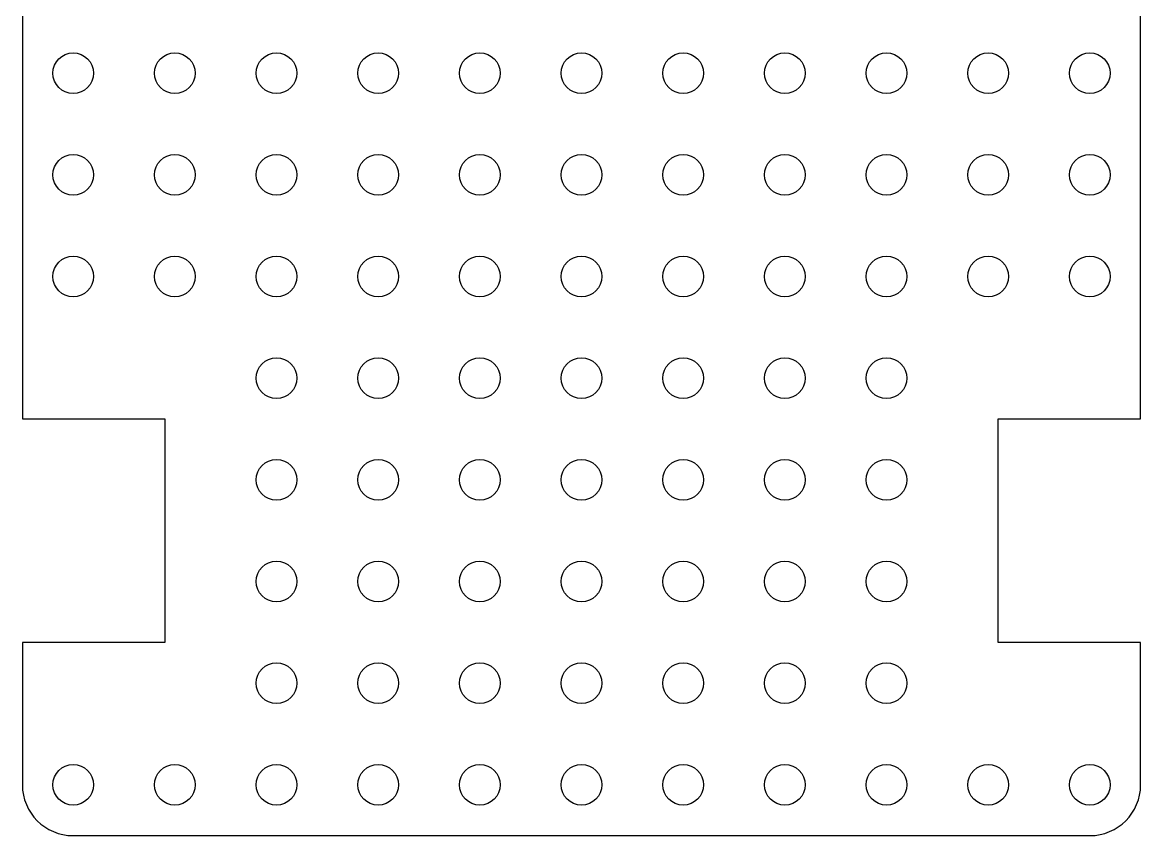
# Model space of a CAD drawing. Extents: x 30 to 266, y 25 to 186.
# Drawn here: x 155.6 to 265.6, y 25.8 to 105.8 of the extents above; entities that cross this region are included whole.
import ezdxf

# ---------------------------------------------------------------- set-up
doc = ezdxf.new("R2010")
doc.units = 0
doc.layers.add('Layer_1', color=7, linetype='CONTINUOUS')

msp = doc.modelspace()

# ---------------------------------------------------------------- linework, layer by layer
at = {"layer": 'Layer_1', "color": 7}
for points in [[(155.644446, 130.804446), (155.644446, 66.804447), (169.644447, 66.804447), (169.644447, 44.804446), (155.644446, 44.804415), (155.644446, 30.80446)], [(162.64445, 100.804446), (162.64445, 100.804446)], [(172.644449, 100.804446), (172.644449, 100.804446)], [(182.644449, 100.804446), (182.644449, 100.804446)], [(192.644446, 100.804446), (192.644446, 100.804446)], [(202.644446, 100.804446), (202.644446, 100.804446)], [(212.644446, 100.804446), (212.644446, 100.804446)], [(222.644445, 100.804446), (222.644445, 100.804446)], [(232.644445, 100.804446), (232.644445, 100.804446)], [(242.644448, 100.804446), (242.644448, 100.804446)], [(252.644447, 100.804446), (252.644447, 100.804446)], [(262.644447, 100.804446), (262.644447, 100.804446)], [(162.64445, 90.804446), (162.64445, 90.804446)], [(172.644446, 90.804443), (172.644446, 90.804443)], [(182.644449, 90.804446), (182.644449, 90.804446)], [(192.644446, 90.804446), (192.644446, 90.804446)], [(202.644446, 90.804446), (202.644446, 90.804446)], [(212.644446, 90.804446), (212.644446, 90.804446)], [(222.644445, 90.804446), (222.644445, 90.804446)], [(232.644445, 90.804446), (232.644445, 90.804446)], [(242.644448, 90.804446), (242.644448, 90.804446)], [(252.644447, 90.804446), (252.644447, 90.804446)], [(262.644447, 90.804446), (262.644447, 90.804446)], [(162.64445, 80.804443), (162.64445, 80.804443)], [(172.644449, 80.804443), (172.644449, 80.804443)], [(182.644449, 80.804443), (182.644449, 80.804443)], [(192.644449, 80.804443), (192.644449, 80.804443)], [(202.644449, 80.804443), (202.644449, 80.804443)], [(212.644448, 80.804443), (212.644448, 80.804443)], [(222.644448, 80.804443), (222.644448, 80.804443)], [(232.644448, 80.804443), (232.644448, 80.804443)], [(242.64445, 80.804443), (242.64445, 80.804443)], [(252.64445, 80.804443), (252.64445, 80.804443)], [(262.64445, 80.804443), (262.64445, 80.804443)], [(182.644449, 70.804444), (182.644449, 70.804444)], [(192.644449, 70.804444), (192.644449, 70.804444)], [(202.644449, 70.804444), (202.644449, 70.804444)], [(212.644448, 70.804444), (212.644448, 70.804444)], [(222.644445, 70.804446), (222.644445, 70.804446)], [(232.644448, 70.804444), (232.644448, 70.804444)], [(242.64445, 70.804444), (242.64445, 70.804444)], [(265.644447, 30.80446), (265.644447, 44.804446), (251.644446, 44.804446), (251.644446, 66.804447), (265.644447, 66.804447)], [(182.644449, 60.804444), (182.644449, 60.804444)], [(192.644446, 60.804444), (192.644446, 60.804444)], [(202.644446, 60.804444), (202.644446, 60.804444)], [(212.644446, 60.804444), (212.644446, 60.804444)], [(222.644445, 60.804444), (222.644445, 60.804444)], [(232.644445, 60.804444), (232.644445, 60.804444)], [(242.644448, 60.804444), (242.644448, 60.804444)], [(182.644449, 50.804444), (182.644449, 50.804444)], [(192.644446, 50.804444), (192.644446, 50.804444)], [(202.644446, 50.804444), (202.644446, 50.804444)], [(212.644446, 50.804444), (212.644446, 50.804444)], [(222.644445, 50.804444), (222.644445, 50.804444)], [(232.644445, 50.804444), (232.644445, 50.804444)], [(242.644448, 50.804444), (242.644448, 50.804444)], [(182.644449, 40.804444), (182.644449, 40.804444)], [(192.644446, 40.804444), (192.644446, 40.804444)], [(202.644446, 40.804444), (202.644446, 40.804444)], [(212.644446, 40.804444), (212.644446, 40.804444)], [(222.644445, 40.804444), (222.644445, 40.804444)], [(232.644445, 40.804444), (232.644445, 40.804444)], [(242.644448, 40.804444), (242.644448, 40.804444)], [(162.644447, 30.804444), (162.644447, 30.804444)], [(172.644446, 30.804444), (172.644446, 30.804444)], [(182.644449, 30.804444), (182.644449, 30.804444)], [(192.644446, 30.804444), (192.644446, 30.804444)], [(202.644446, 30.804444), (202.644446, 30.804444)], [(212.644446, 30.804444), (212.644446, 30.804444)], [(222.644445, 30.804444), (222.644445, 30.804444)], [(232.644445, 30.804444), (232.644445, 30.804444)], [(242.644448, 30.804444), (242.644448, 30.804444)], [(252.644447, 30.804444), (252.644447, 30.804444)], [(262.644447, 30.804444), (262.644447, 30.804444)], [(160.644434, 25.804447), (260.644445, 25.804447)], [(160.644434, 25.804447), (160.644434, 25.804447)]]:
    msp.add_lwpolyline(points, dxfattribs=at)
for points in [[(265.644447, 66.804447), (265.644447, 91.80445), (265.644447, 105.804428), (265.644447, 130.804432)], [(158.644449, 100.804446), (158.644449, 101.909015), (159.53988, 102.804445), (160.64445, 102.804445)], [(160.64445, 102.804445), (161.749019, 102.804445), (162.64445, 101.909015), (162.64445, 100.804446)], [(168.644449, 100.804446), (168.644449, 101.909015), (169.53988, 102.804445), (170.644449, 102.804445)], [(170.644449, 102.804445), (171.749019, 102.804445), (172.644449, 101.909015), (172.644449, 100.804446)], [(178.644449, 100.804446), (178.644449, 101.909015), (179.539879, 102.804445), (180.644449, 102.804445)], [(180.644449, 102.804445), (181.749018, 102.804445), (182.644449, 101.909015), (182.644449, 100.804446)], [(188.644446, 100.804446), (188.644446, 101.909015), (189.539876, 102.804445), (190.644446, 102.804445)], [(190.644446, 102.804445), (191.749015, 102.804445), (192.644446, 101.909015), (192.644446, 100.804446)], [(198.644446, 100.804446), (198.644446, 101.909015), (199.539876, 102.804445), (200.644446, 102.804445)], [(200.644446, 102.804445), (201.749015, 102.804445), (202.644446, 101.909015), (202.644446, 100.804446)], [(208.644445, 100.804446), (208.644445, 101.909015), (209.539876, 102.804445), (210.644445, 102.804445)], [(210.644445, 102.804445), (211.749015, 102.804445), (212.644446, 101.909015), (212.644446, 100.804446)], [(218.644445, 100.804446), (218.644445, 101.909015), (219.539876, 102.804445), (220.644445, 102.804445)], [(220.644445, 102.804445), (221.749015, 102.804445), (222.644445, 101.909015), (222.644445, 100.804446)], [(228.644445, 100.804446), (228.644445, 101.909015), (229.539875, 102.804445), (230.644445, 102.804445)], [(230.644445, 102.804445), (231.749014, 102.804445), (232.644445, 101.909015), (232.644445, 100.804446)], [(238.644448, 100.804446), (238.644448, 101.909015), (239.539878, 102.804445), (240.644448, 102.804445)], [(240.644448, 102.804445), (241.749017, 102.804445), (242.644448, 101.909015), (242.644448, 100.804446)], [(248.644447, 100.804446), (248.644447, 101.909015), (249.539878, 102.804445), (250.644447, 102.804445)], [(250.644447, 102.804445), (251.749017, 102.804445), (252.644447, 101.909015), (252.644447, 100.804446)], [(258.644447, 100.804446), (258.644447, 101.909015), (259.539878, 102.804445), (260.644447, 102.804445)], [(260.644447, 102.804445), (261.749016, 102.804445), (262.644447, 101.909015), (262.644447, 100.804446)], [(160.64445, 98.804446), (159.53988, 98.804446), (158.644449, 99.699876), (158.644449, 100.804446)], [(162.64445, 100.804446), (162.64445, 99.699876), (161.749019, 98.804446), (160.64445, 98.804446)], [(170.644449, 98.804446), (169.53988, 98.804446), (168.644449, 99.699876), (168.644449, 100.804446)], [(172.644449, 100.804446), (172.644449, 99.699876), (171.749019, 98.804446), (170.644449, 98.804446)], [(180.644449, 98.804446), (179.539879, 98.804446), (178.644449, 99.699876), (178.644449, 100.804446)], [(182.644449, 100.804446), (182.644449, 99.699876), (181.749018, 98.804446), (180.644449, 98.804446)], [(190.644446, 98.804446), (189.539876, 98.804446), (188.644446, 99.699876), (188.644446, 100.804446)], [(192.644446, 100.804446), (192.644446, 99.699876), (191.749015, 98.804446), (190.644446, 98.804446)], [(200.644446, 98.804446), (199.539876, 98.804446), (198.644446, 99.699876), (198.644446, 100.804446)], [(202.644446, 100.804446), (202.644446, 99.699876), (201.749015, 98.804446), (200.644446, 98.804446)], [(210.644445, 98.804446), (209.539876, 98.804446), (208.644445, 99.699876), (208.644445, 100.804446)], [(212.644446, 100.804446), (212.644446, 99.699876), (211.749015, 98.804446), (210.644445, 98.804446)], [(220.644445, 98.804446), (219.539876, 98.804446), (218.644445, 99.699876), (218.644445, 100.804446)], [(222.644445, 100.804446), (222.644445, 99.699876), (221.749015, 98.804446), (220.644445, 98.804446)], [(230.644445, 98.804446), (229.539875, 98.804446), (228.644445, 99.699876), (228.644445, 100.804446)], [(232.644445, 100.804446), (232.644445, 99.699876), (231.749014, 98.804446), (230.644445, 98.804446)], [(240.644448, 98.804446), (239.539878, 98.804446), (238.644448, 99.699876), (238.644448, 100.804446)], [(242.644448, 100.804446), (242.644448, 99.699876), (241.749017, 98.804446), (240.644448, 98.804446)], [(250.644447, 98.804446), (249.539878, 98.804446), (248.644447, 99.699876), (248.644447, 100.804446)], [(252.644447, 100.804446), (252.644447, 99.699876), (251.749017, 98.804446), (250.644447, 98.804446)], [(260.644447, 98.804446), (259.539878, 98.804446), (258.644447, 99.699876), (258.644447, 100.804446)], [(262.644447, 100.804446), (262.644447, 99.699876), (261.749016, 98.804446), (260.644447, 98.804446)], [(158.644449, 90.804446), (158.644449, 91.909016), (159.53988, 92.804446), (160.64445, 92.804446)], [(160.64445, 92.804446), (161.749019, 92.804446), (162.64445, 91.909016), (162.64445, 90.804446)], [(168.644446, 90.804443), (168.644446, 91.909013), (169.539877, 92.804443), (170.644446, 92.804443)], [(170.644446, 92.804443), (171.749016, 92.804443), (172.644446, 91.909013), (172.644446, 90.804443)], [(178.644449, 90.804446), (178.644449, 91.909016), (179.539879, 92.804446), (180.644449, 92.804446)], [(180.644449, 92.804446), (181.749018, 92.804446), (182.644449, 91.909016), (182.644449, 90.804446)], [(188.644446, 90.804446), (188.644446, 91.909016), (189.539876, 92.804446), (190.644446, 92.804446)], [(190.644446, 92.804446), (191.749015, 92.804446), (192.644446, 91.909016), (192.644446, 90.804446)], [(198.644446, 90.804446), (198.644446, 91.909016), (199.539876, 92.804446), (200.644446, 92.804446)], [(200.644446, 92.804446), (201.749015, 92.804446), (202.644446, 91.909016), (202.644446, 90.804446)], [(208.644445, 90.804446), (208.644445, 91.909016), (209.539876, 92.804446), (210.644445, 92.804446)], [(210.644445, 92.804446), (211.749015, 92.804446), (212.644446, 91.909016), (212.644446, 90.804446)], [(218.644445, 90.804446), (218.644445, 91.909016), (219.539876, 92.804446), (220.644445, 92.804446)], [(220.644445, 92.804446), (221.749015, 92.804446), (222.644445, 91.909016), (222.644445, 90.804446)], [(228.644445, 90.804446), (228.644445, 91.909016), (229.539875, 92.804446), (230.644445, 92.804446)], [(230.644445, 92.804446), (231.749014, 92.804446), (232.644445, 91.909016), (232.644445, 90.804446)], [(238.644448, 90.804446), (238.644448, 91.909016), (239.539878, 92.804446), (240.644448, 92.804446)], [(240.644448, 92.804446), (241.749017, 92.804446), (242.644448, 91.909016), (242.644448, 90.804446)], [(248.644447, 90.804446), (248.644447, 91.909016), (249.539878, 92.804446), (250.644447, 92.804446)], [(250.644447, 92.804446), (251.749017, 92.804446), (252.644447, 91.909016), (252.644447, 90.804446)], [(258.644447, 90.804446), (258.644447, 91.909016), (259.539878, 92.804446), (260.644447, 92.804446)], [(260.644447, 92.804446), (261.749016, 92.804446), (262.644447, 91.909016), (262.644447, 90.804446)], [(160.64445, 88.804446), (159.53988, 88.804446), (158.644449, 89.699876), (158.644449, 90.804446)], [(162.64445, 90.804446), (162.64445, 89.699876), (161.749019, 88.804446), (160.64445, 88.804446)], [(170.644446, 88.804443), (169.539877, 88.804443), (168.644446, 89.699873), (168.644446, 90.804443)], [(172.644446, 90.804443), (172.644446, 89.699873), (171.749016, 88.804443), (170.644446, 88.804443)], [(180.644449, 88.804446), (179.539879, 88.804446), (178.644449, 89.699876), (178.644449, 90.804446)], [(182.644449, 90.804446), (182.644449, 89.699876), (181.749018, 88.804446), (180.644449, 88.804446)], [(190.644446, 88.804446), (189.539876, 88.804446), (188.644446, 89.699876), (188.644446, 90.804446)], [(192.644446, 90.804446), (192.644446, 89.699876), (191.749015, 88.804446), (190.644446, 88.804446)], [(200.644446, 88.804446), (199.539876, 88.804446), (198.644446, 89.699876), (198.644446, 90.804446)], [(202.644446, 90.804446), (202.644446, 89.699876), (201.749015, 88.804446), (200.644446, 88.804446)], [(210.644445, 88.804446), (209.539876, 88.804446), (208.644445, 89.699876), (208.644445, 90.804446)], [(212.644446, 90.804446), (212.644446, 89.699876), (211.749015, 88.804446), (210.644445, 88.804446)], [(220.644445, 88.804446), (219.539876, 88.804446), (218.644445, 89.699876), (218.644445, 90.804446)], [(222.644445, 90.804446), (222.644445, 89.699876), (221.749015, 88.804446), (220.644445, 88.804446)], [(230.644445, 88.804446), (229.539875, 88.804446), (228.644445, 89.699876), (228.644445, 90.804446)], [(232.644445, 90.804446), (232.644445, 89.699876), (231.749014, 88.804446), (230.644445, 88.804446)], [(240.644448, 88.804446), (239.539878, 88.804446), (238.644448, 89.699876), (238.644448, 90.804446)], [(242.644448, 90.804446), (242.644448, 89.699876), (241.749017, 88.804446), (240.644448, 88.804446)], [(250.644447, 88.804446), (249.539878, 88.804446), (248.644447, 89.699876), (248.644447, 90.804446)], [(252.644447, 90.804446), (252.644447, 89.699876), (251.749017, 88.804446), (250.644447, 88.804446)], [(260.644447, 88.804446), (259.539878, 88.804446), (258.644447, 89.699876), (258.644447, 90.804446)], [(262.644447, 90.804446), (262.644447, 89.699876), (261.749016, 88.804446), (260.644447, 88.804446)], [(158.644449, 80.804443), (158.644449, 81.909013), (159.53988, 82.804443), (160.64445, 82.804443)], [(160.64445, 82.804443), (161.749019, 82.804443), (162.64445, 81.909013), (162.64445, 80.804443)], [(168.644449, 80.804443), (168.644449, 81.909013), (169.53988, 82.804443), (170.644449, 82.804443)], [(170.644449, 82.804443), (171.749019, 82.804443), (172.644449, 81.909013), (172.644449, 80.804443)], [(178.644449, 80.804443), (178.644449, 81.909013), (179.539879, 82.804443), (180.644449, 82.804443)], [(180.644449, 82.804443), (181.749018, 82.804443), (182.644449, 81.909013), (182.644449, 80.804443)], [(188.644449, 80.804443), (188.644449, 81.909013), (189.539879, 82.804443), (190.644449, 82.804443)], [(190.644449, 82.804443), (191.749018, 82.804443), (192.644449, 81.909013), (192.644449, 80.804443)], [(198.644448, 80.804443), (198.644448, 81.909013), (199.539879, 82.804443), (200.644449, 82.804443)], [(200.644449, 82.804443), (201.749018, 82.804443), (202.644449, 81.909013), (202.644449, 80.804443)], [(208.644448, 80.804443), (208.644448, 81.909013), (209.539879, 82.804443), (210.644448, 82.804443)], [(210.644448, 82.804443), (211.749018, 82.804443), (212.644448, 81.909013), (212.644448, 80.804443)], [(218.644448, 80.804443), (218.644448, 81.909013), (219.539879, 82.804443), (220.644448, 82.804443)], [(220.644448, 82.804443), (221.749017, 82.804443), (222.644448, 81.909013), (222.644448, 80.804443)], [(228.644448, 80.804443), (228.644448, 81.909013), (229.539878, 82.804443), (230.644448, 82.804443)], [(230.644448, 82.804443), (231.749017, 82.804443), (232.644448, 81.909013), (232.644448, 80.804443)], [(238.64445, 80.804443), (238.64445, 81.909013), (239.539881, 82.804443), (240.64445, 82.804443)], [(240.64445, 82.804443), (241.74902, 82.804443), (242.64445, 81.909013), (242.64445, 80.804443)], [(248.64445, 80.804443), (248.64445, 81.909013), (249.539881, 82.804443), (250.64445, 82.804443)], [(250.64445, 82.804443), (251.74902, 82.804443), (252.64445, 81.909013), (252.64445, 80.804443)], [(258.64445, 80.804443), (258.64445, 81.909013), (259.53988, 82.804443), (260.64445, 82.804443)], [(260.64445, 82.804443), (261.749019, 82.804443), (262.64445, 81.909013), (262.64445, 80.804443)], [(160.64445, 78.804443), (159.53988, 78.804443), (158.644449, 79.699874), (158.644449, 80.804443)], [(162.64445, 80.804443), (162.64445, 79.699874), (161.749019, 78.804443), (160.64445, 78.804443)], [(170.644449, 78.804443), (169.53988, 78.804443), (168.644449, 79.699874), (168.644449, 80.804443)], [(172.644449, 80.804443), (172.644449, 79.699874), (171.749019, 78.804443), (170.644449, 78.804443)], [(180.644449, 78.804443), (179.539879, 78.804443), (178.644449, 79.699874), (178.644449, 80.804443)], [(182.644449, 80.804443), (182.644449, 79.699874), (181.749018, 78.804443), (180.644449, 78.804443)], [(190.644449, 78.804443), (189.539879, 78.804443), (188.644449, 79.699874), (188.644449, 80.804443)], [(192.644449, 80.804443), (192.644449, 79.699874), (191.749018, 78.804443), (190.644449, 78.804443)], [(200.644449, 78.804443), (199.539879, 78.804443), (198.644448, 79.699874), (198.644448, 80.804443)], [(202.644449, 80.804443), (202.644449, 79.699874), (201.749018, 78.804443), (200.644449, 78.804443)], [(210.644448, 78.804443), (209.539879, 78.804443), (208.644448, 79.699874), (208.644448, 80.804443)], [(212.644448, 80.804443), (212.644448, 79.699874), (211.749018, 78.804443), (210.644448, 78.804443)], [(220.644448, 78.804443), (219.539879, 78.804443), (218.644448, 79.699874), (218.644448, 80.804443)], [(222.644448, 80.804443), (222.644448, 79.699874), (221.749017, 78.804443), (220.644448, 78.804443)], [(230.644448, 78.804443), (229.539878, 78.804443), (228.644448, 79.699874), (228.644448, 80.804443)], [(232.644448, 80.804443), (232.644448, 79.699874), (231.749017, 78.804443), (230.644448, 78.804443)], [(240.64445, 78.804443), (239.539881, 78.804443), (238.64445, 79.699874), (238.64445, 80.804443)], [(242.64445, 80.804443), (242.64445, 79.699874), (241.74902, 78.804443), (240.64445, 78.804443)], [(250.64445, 78.804443), (249.539881, 78.804443), (248.64445, 79.699874), (248.64445, 80.804443)], [(252.64445, 80.804443), (252.64445, 79.699874), (251.74902, 78.804443), (250.64445, 78.804443)], [(260.64445, 78.804443), (259.53988, 78.804443), (258.64445, 79.699874), (258.64445, 80.804443)], [(262.64445, 80.804443), (262.64445, 79.699874), (261.749019, 78.804443), (260.64445, 78.804443)], [(178.644449, 70.804444), (178.644449, 71.909013), (179.539879, 72.804443), (180.644449, 72.804443)], [(180.644449, 72.804443), (181.749018, 72.804443), (182.644449, 71.909013), (182.644449, 70.804444)], [(188.644449, 70.804444), (188.644449, 71.909013), (189.539879, 72.804443), (190.644449, 72.804443)], [(190.644449, 72.804443), (191.749018, 72.804443), (192.644449, 71.909013), (192.644449, 70.804444)], [(198.644448, 70.804444), (198.644448, 71.909013), (199.539879, 72.804443), (200.644449, 72.804443)], [(200.644449, 72.804443), (201.749018, 72.804443), (202.644449, 71.909013), (202.644449, 70.804444)], [(208.644448, 70.804444), (208.644448, 71.909013), (209.539879, 72.804443), (210.644448, 72.804443)], [(210.644448, 72.804443), (211.749018, 72.804443), (212.644448, 71.909013), (212.644448, 70.804444)], [(218.644445, 70.804446), (218.644445, 71.909016), (219.539876, 72.804446), (220.644445, 72.804446)], [(220.644445, 72.804446), (221.749015, 72.804446), (222.644445, 71.909016), (222.644445, 70.804446)], [(228.644448, 70.804444), (228.644448, 71.909013), (229.539878, 72.804443), (230.644448, 72.804443)], [(230.644448, 72.804443), (231.749017, 72.804443), (232.644448, 71.909013), (232.644448, 70.804444)], [(238.64445, 70.804444), (238.64445, 71.909013), (239.539881, 72.804443), (240.64445, 72.804443)], [(240.64445, 72.804443), (241.74902, 72.804443), (242.64445, 71.909013), (242.64445, 70.804444)], [(180.644449, 68.804444), (179.539879, 68.804444), (178.644449, 69.699874), (178.644449, 70.804444)], [(182.644449, 70.804444), (182.644449, 69.699874), (181.749018, 68.804444), (180.644449, 68.804444)], [(190.644449, 68.804444), (189.539879, 68.804444), (188.644449, 69.699874), (188.644449, 70.804444)], [(192.644449, 70.804444), (192.644449, 69.699874), (191.749018, 68.804444), (190.644449, 68.804444)], [(200.644449, 68.804444), (199.539879, 68.804444), (198.644448, 69.699874), (198.644448, 70.804444)], [(202.644449, 70.804444), (202.644449, 69.699874), (201.749018, 68.804444), (200.644449, 68.804444)], [(210.644448, 68.804444), (209.539879, 68.804444), (208.644448, 69.699874), (208.644448, 70.804444)], [(212.644448, 70.804444), (212.644448, 69.699874), (211.749018, 68.804444), (210.644448, 68.804444)], [(220.644445, 68.804446), (219.539876, 68.804446), (218.644445, 69.699877), (218.644445, 70.804446)], [(222.644445, 70.804446), (222.644445, 69.699877), (221.749015, 68.804446), (220.644445, 68.804446)], [(230.644448, 68.804444), (229.539878, 68.804444), (228.644448, 69.699874), (228.644448, 70.804444)], [(232.644448, 70.804444), (232.644448, 69.699874), (231.749017, 68.804444), (230.644448, 68.804444)], [(240.64445, 68.804444), (239.539881, 68.804444), (238.64445, 69.699874), (238.64445, 70.804444)], [(242.64445, 70.804444), (242.64445, 69.699874), (241.74902, 68.804444), (240.64445, 68.804444)], [(178.644449, 60.804444), (178.644449, 61.909014), (179.539879, 62.804444), (180.644449, 62.804444)], [(180.644449, 62.804444), (181.749018, 62.804444), (182.644449, 61.909014), (182.644449, 60.804444)], [(188.644446, 60.804444), (188.644446, 61.909014), (189.539876, 62.804444), (190.644446, 62.804444)], [(190.644446, 62.804444), (191.749015, 62.804444), (192.644446, 61.909014), (192.644446, 60.804444)], [(198.644446, 60.804444), (198.644446, 61.909014), (199.539876, 62.804444), (200.644446, 62.804444)], [(200.644446, 62.804444), (201.749015, 62.804444), (202.644446, 61.909014), (202.644446, 60.804444)], [(208.644445, 60.804444), (208.644445, 61.909014), (209.539876, 62.804444), (210.644445, 62.804444)], [(210.644445, 62.804444), (211.749015, 62.804444), (212.644446, 61.909014), (212.644446, 60.804444)], [(218.644445, 60.804444), (218.644445, 61.909014), (219.539876, 62.804444), (220.644445, 62.804444)], [(220.644445, 62.804444), (221.749015, 62.804444), (222.644445, 61.909014), (222.644445, 60.804444)], [(228.644445, 60.804444), (228.644445, 61.909014), (229.539875, 62.804444), (230.644445, 62.804444)], [(230.644445, 62.804444), (231.749014, 62.804444), (232.644445, 61.909014), (232.644445, 60.804444)], [(238.644448, 60.804444), (238.644448, 61.909014), (239.539878, 62.804444), (240.644448, 62.804444)], [(240.644448, 62.804444), (241.749017, 62.804444), (242.644448, 61.909014), (242.644448, 60.804444)], [(180.644449, 58.804444), (179.539879, 58.804444), (178.644449, 59.699874), (178.644449, 60.804444)], [(182.644449, 60.804444), (182.644449, 59.699874), (181.749018, 58.804444), (180.644449, 58.804444)], [(190.644446, 58.804444), (189.539876, 58.804444), (188.644446, 59.699874), (188.644446, 60.804444)], [(192.644446, 60.804444), (192.644446, 59.699874), (191.749015, 58.804444), (190.644446, 58.804444)], [(200.644446, 58.804444), (199.539876, 58.804444), (198.644446, 59.699874), (198.644446, 60.804444)], [(202.644446, 60.804444), (202.644446, 59.699874), (201.749015, 58.804444), (200.644446, 58.804444)], [(210.644445, 58.804444), (209.539876, 58.804444), (208.644445, 59.699874), (208.644445, 60.804444)], [(212.644446, 60.804444), (212.644446, 59.699874), (211.749015, 58.804444), (210.644445, 58.804444)], [(220.644445, 58.804444), (219.539876, 58.804444), (218.644445, 59.699874), (218.644445, 60.804444)], [(222.644445, 60.804444), (222.644445, 59.699874), (221.749015, 58.804444), (220.644445, 58.804444)], [(230.644445, 58.804444), (229.539875, 58.804444), (228.644445, 59.699874), (228.644445, 60.804444)], [(232.644445, 60.804444), (232.644445, 59.699874), (231.749014, 58.804444), (230.644445, 58.804444)], [(240.644448, 58.804444), (239.539878, 58.804444), (238.644448, 59.699874), (238.644448, 60.804444)], [(242.644448, 60.804444), (242.644448, 59.699874), (241.749017, 58.804444), (240.644448, 58.804444)], [(178.644449, 50.804444), (178.644449, 51.909014), (179.539879, 52.804444), (180.644449, 52.804444)], [(180.644449, 52.804444), (181.749018, 52.804444), (182.644449, 51.909014), (182.644449, 50.804444)], [(188.644446, 50.804444), (188.644446, 51.909014), (189.539876, 52.804444), (190.644446, 52.804444)], [(190.644446, 52.804444), (191.749015, 52.804444), (192.644446, 51.909014), (192.644446, 50.804444)], [(198.644446, 50.804444), (198.644446, 51.909014), (199.539876, 52.804444), (200.644446, 52.804444)], [(200.644446, 52.804444), (201.749015, 52.804444), (202.644446, 51.909014), (202.644446, 50.804444)], [(208.644445, 50.804444), (208.644445, 51.909014), (209.539876, 52.804444), (210.644445, 52.804444)], [(210.644445, 52.804444), (211.749015, 52.804444), (212.644446, 51.909014), (212.644446, 50.804444)], [(218.644445, 50.804444), (218.644445, 51.909014), (219.539876, 52.804444), (220.644445, 52.804444)], [(220.644445, 52.804444), (221.749015, 52.804444), (222.644445, 51.909014), (222.644445, 50.804444)], [(228.644445, 50.804444), (228.644445, 51.909014), (229.539875, 52.804444), (230.644445, 52.804444)], [(230.644445, 52.804444), (231.749014, 52.804444), (232.644445, 51.909014), (232.644445, 50.804444)], [(238.644448, 50.804444), (238.644448, 51.909014), (239.539878, 52.804444), (240.644448, 52.804444)], [(240.644448, 52.804444), (241.749017, 52.804444), (242.644448, 51.909014), (242.644448, 50.804444)], [(180.644449, 48.804444), (179.539879, 48.804444), (178.644449, 49.699874), (178.644449, 50.804444)], [(182.644449, 50.804444), (182.644449, 49.699874), (181.749018, 48.804444), (180.644449, 48.804444)], [(190.644446, 48.804444), (189.539876, 48.804444), (188.644446, 49.699874), (188.644446, 50.804444)], [(192.644446, 50.804444), (192.644446, 49.699874), (191.749015, 48.804444), (190.644446, 48.804444)], [(200.644446, 48.804444), (199.539876, 48.804444), (198.644446, 49.699874), (198.644446, 50.804444)], [(202.644446, 50.804444), (202.644446, 49.699874), (201.749015, 48.804444), (200.644446, 48.804444)], [(210.644445, 48.804444), (209.539876, 48.804444), (208.644445, 49.699874), (208.644445, 50.804444)], [(212.644446, 50.804444), (212.644446, 49.699874), (211.749015, 48.804444), (210.644445, 48.804444)], [(220.644445, 48.804444), (219.539876, 48.804444), (218.644445, 49.699874), (218.644445, 50.804444)], [(222.644445, 50.804444), (222.644445, 49.699874), (221.749015, 48.804444), (220.644445, 48.804444)], [(230.644445, 48.804444), (229.539875, 48.804444), (228.644445, 49.699874), (228.644445, 50.804444)], [(232.644445, 50.804444), (232.644445, 49.699874), (231.749014, 48.804444), (230.644445, 48.804444)], [(240.644448, 48.804444), (239.539878, 48.804444), (238.644448, 49.699874), (238.644448, 50.804444)], [(242.644448, 50.804444), (242.644448, 49.699874), (241.749017, 48.804444), (240.644448, 48.804444)], [(178.644449, 40.804444), (178.644449, 41.909014), (179.539879, 42.804444), (180.644449, 42.804444)], [(180.644449, 42.804444), (181.749018, 42.804444), (182.644449, 41.909014), (182.644449, 40.804444)], [(188.644446, 40.804444), (188.644446, 41.909014), (189.539876, 42.804444), (190.644446, 42.804444)], [(190.644446, 42.804444), (191.749015, 42.804444), (192.644446, 41.909014), (192.644446, 40.804444)], [(198.644446, 40.804444), (198.644446, 41.909014), (199.539876, 42.804444), (200.644446, 42.804444)], [(200.644446, 42.804444), (201.749015, 42.804444), (202.644446, 41.909014), (202.644446, 40.804444)], [(208.644445, 40.804444), (208.644445, 41.909014), (209.539876, 42.804444), (210.644445, 42.804444)], [(210.644445, 42.804444), (211.749015, 42.804444), (212.644446, 41.909014), (212.644446, 40.804444)], [(218.644445, 40.804444), (218.644445, 41.909014), (219.539876, 42.804444), (220.644445, 42.804444)], [(220.644445, 42.804444), (221.749015, 42.804444), (222.644445, 41.909014), (222.644445, 40.804444)], [(228.644445, 40.804444), (228.644445, 41.909014), (229.539875, 42.804444), (230.644445, 42.804444)], [(230.644445, 42.804444), (231.749014, 42.804444), (232.644445, 41.909014), (232.644445, 40.804444)], [(238.644448, 40.804444), (238.644448, 41.909014), (239.539878, 42.804444), (240.644448, 42.804444)], [(240.644448, 42.804444), (241.749017, 42.804444), (242.644448, 41.909014), (242.644448, 40.804444)], [(180.644449, 38.804444), (179.539879, 38.804444), (178.644449, 39.699874), (178.644449, 40.804444)], [(182.644449, 40.804444), (182.644449, 39.699874), (181.749018, 38.804444), (180.644449, 38.804444)], [(190.644446, 38.804444), (189.539876, 38.804444), (188.644446, 39.699874), (188.644446, 40.804444)], [(192.644446, 40.804444), (192.644446, 39.699874), (191.749015, 38.804444), (190.644446, 38.804444)], [(200.644446, 38.804444), (199.539876, 38.804444), (198.644446, 39.699874), (198.644446, 40.804444)], [(202.644446, 40.804444), (202.644446, 39.699874), (201.749015, 38.804444), (200.644446, 38.804444)], [(210.644445, 38.804444), (209.539876, 38.804444), (208.644445, 39.699874), (208.644445, 40.804444)], [(212.644446, 40.804444), (212.644446, 39.699874), (211.749015, 38.804444), (210.644445, 38.804444)], [(220.644445, 38.804444), (219.539876, 38.804444), (218.644445, 39.699874), (218.644445, 40.804444)], [(222.644445, 40.804444), (222.644445, 39.699874), (221.749015, 38.804444), (220.644445, 38.804444)], [(230.644445, 38.804444), (229.539875, 38.804444), (228.644445, 39.699874), (228.644445, 40.804444)], [(232.644445, 40.804444), (232.644445, 39.699874), (231.749014, 38.804444), (230.644445, 38.804444)], [(240.644448, 38.804444), (239.539878, 38.804444), (238.644448, 39.699874), (238.644448, 40.804444)], [(242.644448, 40.804444), (242.644448, 39.699874), (241.749017, 38.804444), (240.644448, 38.804444)], [(158.644447, 30.804444), (158.644447, 31.909014), (159.539877, 32.804444), (160.644447, 32.804444)], [(160.644447, 32.804444), (161.749016, 32.804444), (162.644447, 31.909014), (162.644447, 30.804444)], [(168.644446, 30.804444), (168.644446, 31.909014), (169.539877, 32.804444), (170.644446, 32.804444)], [(170.644446, 32.804444), (171.749016, 32.804444), (172.644446, 31.909014), (172.644446, 30.804444)], [(178.644449, 30.804444), (178.644449, 31.909014), (179.539879, 32.804444), (180.644449, 32.804444)], [(180.644449, 32.804444), (181.749018, 32.804444), (182.644449, 31.909014), (182.644449, 30.804444)], [(188.644446, 30.804444), (188.644446, 31.909014), (189.539876, 32.804444), (190.644446, 32.804444)], [(190.644446, 32.804444), (191.749015, 32.804444), (192.644446, 31.909014), (192.644446, 30.804444)], [(198.644446, 30.804444), (198.644446, 31.909014), (199.539876, 32.804444), (200.644446, 32.804444)], [(200.644446, 32.804444), (201.749015, 32.804444), (202.644446, 31.909014), (202.644446, 30.804444)], [(208.644445, 30.804444), (208.644445, 31.909014), (209.539876, 32.804444), (210.644445, 32.804444)], [(210.644445, 32.804444), (211.749015, 32.804444), (212.644446, 31.909014), (212.644446, 30.804444)], [(218.644445, 30.804444), (218.644445, 31.909014), (219.539876, 32.804444), (220.644445, 32.804444)], [(220.644445, 32.804444), (221.749015, 32.804444), (222.644445, 31.909014), (222.644445, 30.804444)], [(228.644445, 30.804444), (228.644445, 31.909014), (229.539875, 32.804444), (230.644445, 32.804444)], [(230.644445, 32.804444), (231.749014, 32.804444), (232.644445, 31.909014), (232.644445, 30.804444)], [(238.644448, 30.804444), (238.644448, 31.909014), (239.539878, 32.804444), (240.644448, 32.804444)], [(240.644448, 32.804444), (241.749017, 32.804444), (242.644448, 31.909014), (242.644448, 30.804444)], [(248.644447, 30.804444), (248.644447, 31.909014), (249.539878, 32.804444), (250.644447, 32.804444)], [(250.644447, 32.804444), (251.749017, 32.804444), (252.644447, 31.909014), (252.644447, 30.804444)], [(258.644447, 30.804444), (258.644447, 31.909014), (259.539878, 32.804444), (260.644447, 32.804444)], [(260.644447, 32.804444), (261.749016, 32.804444), (262.644447, 31.909014), (262.644447, 30.804444)], [(155.644446, 30.80446), (155.644446, 28.034454), (157.874437, 25.804447), (160.644434, 25.804447)], [(160.644447, 28.804445), (159.539877, 28.804445), (158.644447, 29.699875), (158.644447, 30.804444)], [(162.644447, 30.804444), (162.644447, 29.699875), (161.749016, 28.804445), (160.644447, 28.804445)], [(170.644446, 28.804445), (169.539877, 28.804445), (168.644446, 29.699875), (168.644446, 30.804444)], [(172.644446, 30.804444), (172.644446, 29.699875), (171.749016, 28.804445), (170.644446, 28.804445)], [(180.644449, 28.804445), (179.539879, 28.804445), (178.644449, 29.699875), (178.644449, 30.804444)], [(182.644449, 30.804444), (182.644449, 29.699875), (181.749018, 28.804445), (180.644449, 28.804445)], [(190.644446, 28.804445), (189.539876, 28.804445), (188.644446, 29.699875), (188.644446, 30.804444)], [(192.644446, 30.804444), (192.644446, 29.699875), (191.749015, 28.804445), (190.644446, 28.804445)], [(200.644446, 28.804445), (199.539876, 28.804445), (198.644446, 29.699875), (198.644446, 30.804444)], [(202.644446, 30.804444), (202.644446, 29.699875), (201.749015, 28.804445), (200.644446, 28.804445)], [(210.644445, 28.804445), (209.539876, 28.804445), (208.644445, 29.699875), (208.644445, 30.804444)], [(212.644446, 30.804444), (212.644446, 29.699875), (211.749015, 28.804445), (210.644445, 28.804445)], [(220.644445, 28.804445), (219.539876, 28.804445), (218.644445, 29.699875), (218.644445, 30.804444)], [(222.644445, 30.804444), (222.644445, 29.699875), (221.749015, 28.804445), (220.644445, 28.804445)], [(230.644445, 28.804445), (229.539875, 28.804445), (228.644445, 29.699875), (228.644445, 30.804444)], [(232.644445, 30.804444), (232.644445, 29.699875), (231.749014, 28.804445), (230.644445, 28.804445)], [(240.644448, 28.804445), (239.539878, 28.804445), (238.644448, 29.699875), (238.644448, 30.804444)], [(242.644448, 30.804444), (242.644448, 29.699875), (241.749017, 28.804445), (240.644448, 28.804445)], [(250.644447, 28.804445), (249.539878, 28.804445), (248.644447, 29.699875), (248.644447, 30.804444)], [(252.644447, 30.804444), (252.644447, 29.699875), (251.749017, 28.804445), (250.644447, 28.804445)], [(260.644447, 28.804445), (259.539878, 28.804445), (258.644447, 29.699875), (258.644447, 30.804444)], [(260.644445, 25.804447), (263.414442, 25.804419), (265.644447, 28.034482), (265.644447, 30.80446)], [(262.644447, 30.804444), (262.644447, 29.699875), (261.749016, 28.804445), (260.644447, 28.804445)]]:
    msp.add_open_spline(points, degree=3, dxfattribs=at)

doc.saveas('drawing.dxf')
